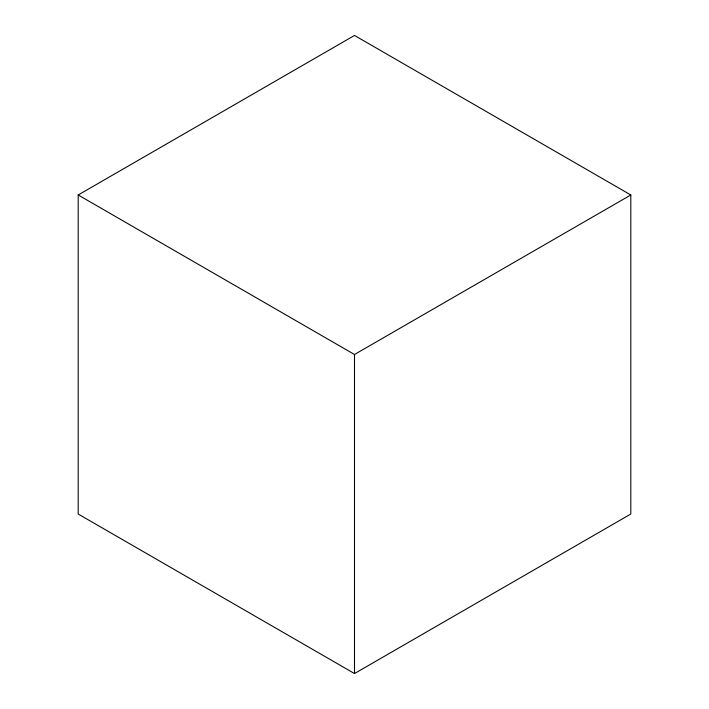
<?xml version="1.0" encoding="UTF-8"?>
<svg xmlns="http://www.w3.org/2000/svg" width="709" height="709" viewBox="0 0 709 709"><rect width="100%" height="100%" fill="white"/><g stroke="black" fill="none" stroke-linecap="round" stroke-linejoin="round"><path stroke-width="1.06" d="M78.194 194.975L354.5 35.45L630.806 194.975L630.806 514.025L354.5 673.55L78.194 514.025L78.194 194.975L354.5 354.5L630.806 194.975M354.5 354.5L354.5 673.55"/></g></svg>
